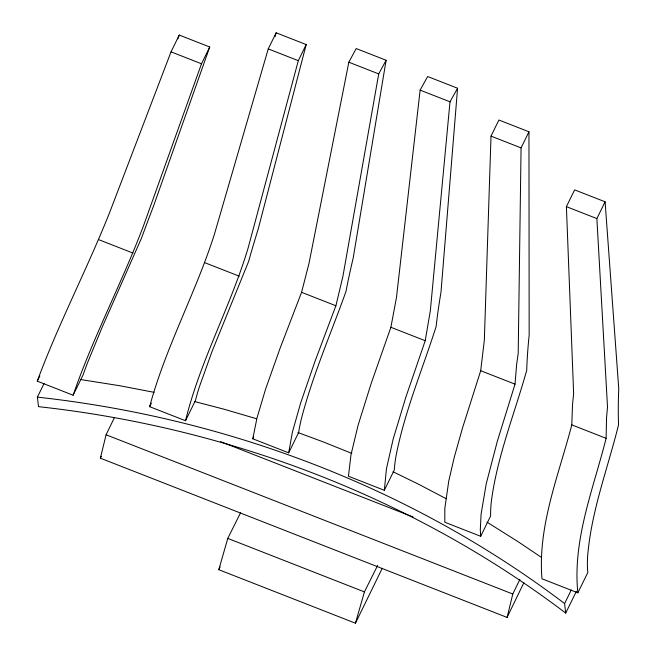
<?xml version="1.0" encoding="UTF-8"?>
<svg xmlns="http://www.w3.org/2000/svg" width="656" height="656" viewBox="0 0 656 656"><rect width="100%" height="100%" fill="white"/><g stroke="black" fill="none" stroke-linecap="round" stroke-linejoin="round"><path stroke-width="0.98" d="M528.957 131.79L521.069 147.887L518.199 353.461L516.666 364.236L515.017 384.154L497.297 441.365L486.252 483.71L481.094 514.099L480.307 529.638L480.676 536.288L444.793 522.233L444.842 508.359L448.729 481.16L454.214 457.462L462.587 427.745L480.7 370.714L484.341 340.202L491.008 136.112L498.904 120.023L528.957 131.79L529.162 335.167A328.861 99.638 -70.9 0 0 526.711 370.369C514.452 413.928 497.207 456.486 491.311 501.594A82.139 24.887 -70.9 0 0 490.631 515.985L480.676 536.288M571.794 424.883L572.524 404.613L573.639 393.666L566.399 206.648L574.623 189.871L605.094 201.802L618.756 388.746A332.592 117.965 -72.3 0 0 618.551 424.826C607.636 468.901 590.908 512.082 587.522 557.682A83.156 29.495 -72.3 0 0 587.809 572.532L577.854 592.835L541.971 578.781C537.576 525.94 558.756 475.141 571.794 424.883L606.111 438.323C593.426 488.753 572.401 539.929 577.854 592.835M384.334 490.294L386.45 468.778L393.19 438.987L405.843 397.192L425.219 340.718L430.328 310.78L450.008 101.819L457.576 88.24L427.655 76.531L420.135 90.118L396.47 297.521L390.894 327.287L371.124 383.588L358.094 425.244L350.968 454.887L348.451 476.24L384.334 490.294L394.289 469.991A81.557 20.016 -69.5 0 1 395.994 456.059C404.621 411.591 422.382 369.615 436.109 326.622A326.721 80.196 -69.5 0 1 440.971 292.355L457.576 88.24M288.673 452.837L292.437 431.968L300.719 402.776L314.905 361.579L335.897 305.753L342.875 276.545L378.725 73.907L386.113 60.262L356.192 48.552L348.844 62.205L309.017 263.286L301.58 292.314L280.178 347.992L265.614 389.033L256.963 418.077L252.79 438.79L288.673 452.837L298.636 432.534M386.113 60.262L353.199 257.997A326.499 61.525 -68.1 0 0 346.015 291.346C330.862 333.781 312.617 375.273 301.334 418.995A81.492 15.359 -68.1 0 0 298.636 432.534M185.525 420.726C200.088 360.907 230.625 306.532 248.198 247.747L298.308 60.664L306.196 44.567L276.143 32.8L268.247 48.897L214.34 234.487C195.718 292.929 165.591 347.278 149.642 406.671L185.525 420.726L195.48 400.422A81.951 10.57 -66.7 0 1 199.227 387.253L212.159 351.132L248.608 261.482A328.18 42.337 -66.7 0 1 258.202 229.075L306.196 44.567M523.824 582.79L507.088 617.419L100.384 458.175L106.083 434.78L114.505 417.446M507.088 617.419L512.787 594.024L519.88 579.428M275.028 36.736L276.143 32.8M382.259 568.268L355.437 623.2L218.792 569.695L227.78 538.396L240.555 512.812M355.437 623.2L364.424 591.901L377.651 565.398M73.128 395.215C93.062 337.143 122.041 282.703 143.672 225.32L201.507 63.78L209.731 47.002L179.26 35.071L171.036 51.849L109.814 212.06C87.141 269.058 58.548 323.588 37.244 381.161L73.128 395.215L83.082 374.912A82.853 6.125 -65.5 0 1 87.814 362.063L102.426 326.647L141.54 238.062A331.477 24.493 -65.5 0 1 153.365 206.55L209.731 47.002M177.809 38.909L179.26 35.071M100.384 458.175L101.27 456.355M218.792 569.695L220.137 566.948M37.244 381.161L39.836 375.863M576.394 591.302L565.71 613.089C413.247 497.461 228.321 427.433 38.499 406.663L37.392 397.134L44.067 383.522M149.642 406.671L151.372 403.145M252.79 438.79L253.659 437.019M606.111 438.323L606.529 417.929L607.505 406.925L596.87 218.579L605.094 201.802M565.71 613.089L564.603 603.561L571.286 589.949M37.392 397.134C227.222 417.905 412.148 487.933 564.603 603.561M80.253 379.48L119.925 385.769L154.111 392.337M194.496 401.513L223.876 409.172L256.578 418.758M297.922 432.534L323.252 441.898L351.813 453.403M348.844 62.205L378.725 73.907M420.135 90.118L450.008 101.819M268.247 48.897L298.308 60.664M491.008 136.112L521.069 147.887M171.036 51.849L201.507 63.78M566.399 206.648L596.87 218.579M301.58 292.314L335.897 305.753M390.894 327.287L425.219 340.718M204.967 262.761L239.292 276.192M480.7 370.714L515.017 384.154M98.654 239.629L132.971 253.068M220.654 441.636L413.05 516.969M106.083 434.78L512.787 594.024M227.78 538.396L364.424 591.901M393.042 471.762L418.052 483.964L446.105 498.683M486.973 522.135L518.019 541.643L541.323 557.321"/></g></svg>
